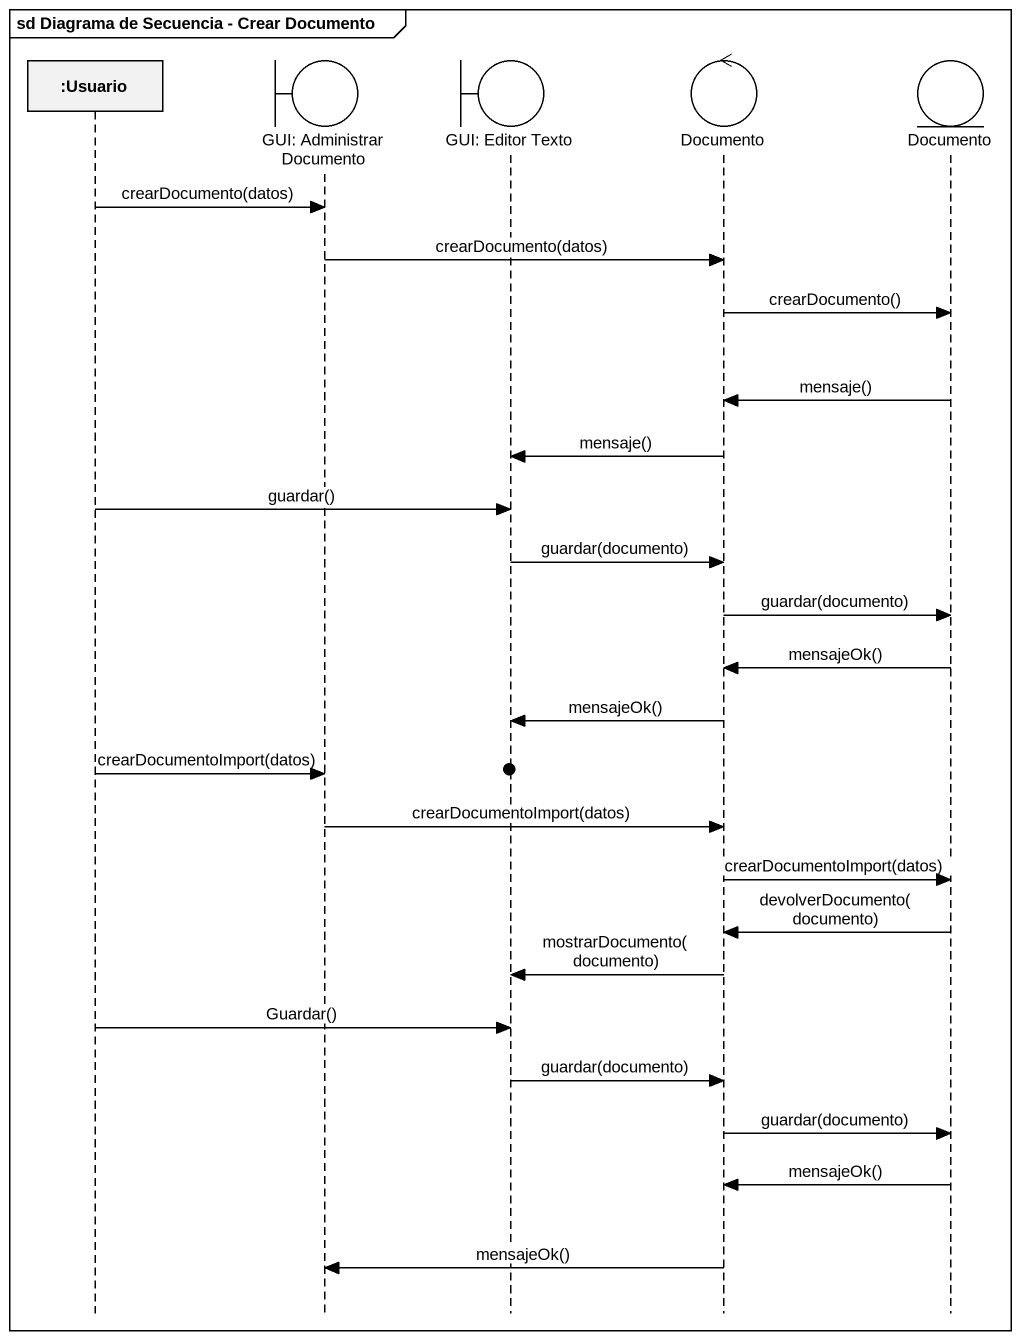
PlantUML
@startuml
mainframe sd Diagrama de Secuencia - Crear Documento
hide footbox
participant ":Usuario" as Usuario
boundary "GUI: Administrar Documento" as GUI_Administrar_Documento
boundary "GUI: Editor Texto" as GUI_Editor_Texto
control Documento
entity "Documento" as Documento_2

Usuario -> GUI_Administrar_Documento : crearDocumento(datos)
GUI_Administrar_Documento -> Documento : crearDocumento(datos)
Documento -> Documento_2 : crearDocumento()
Documento_2 -> Documento : mensaje()
Documento -> GUI_Editor_Texto : mensaje()
Usuario -> GUI_Editor_Texto : guardar()
GUI_Editor_Texto -> Documento : guardar(documento)
Documento -> Documento_2 : guardar(documento)
Documento_2 -> Documento : mensajeOk()
Documento -> GUI_Editor_Texto : mensajeOk()
Usuario -> GUI_Administrar_Documento : crearDocumentoImport(datos)
GUI_Administrar_Documento -> Documento : crearDocumentoImport(datos)
Documento -> Documento_2 : crearDocumentoImport(datos)
Documento_2 -> Documento : devolverDocumento(documento)
Documento -> GUI_Editor_Texto : mostrarDocumento(documento)
Usuario -> GUI_Editor_Texto : Guardar()
GUI_Editor_Texto -> Documento : guardar(documento)
Documento -> Documento_2 : guardar(documento)
Documento_2 -> Documento : mensajeOk()
Documento -> GUI_Administrar_Documento : mensajeOk()
@enduml
